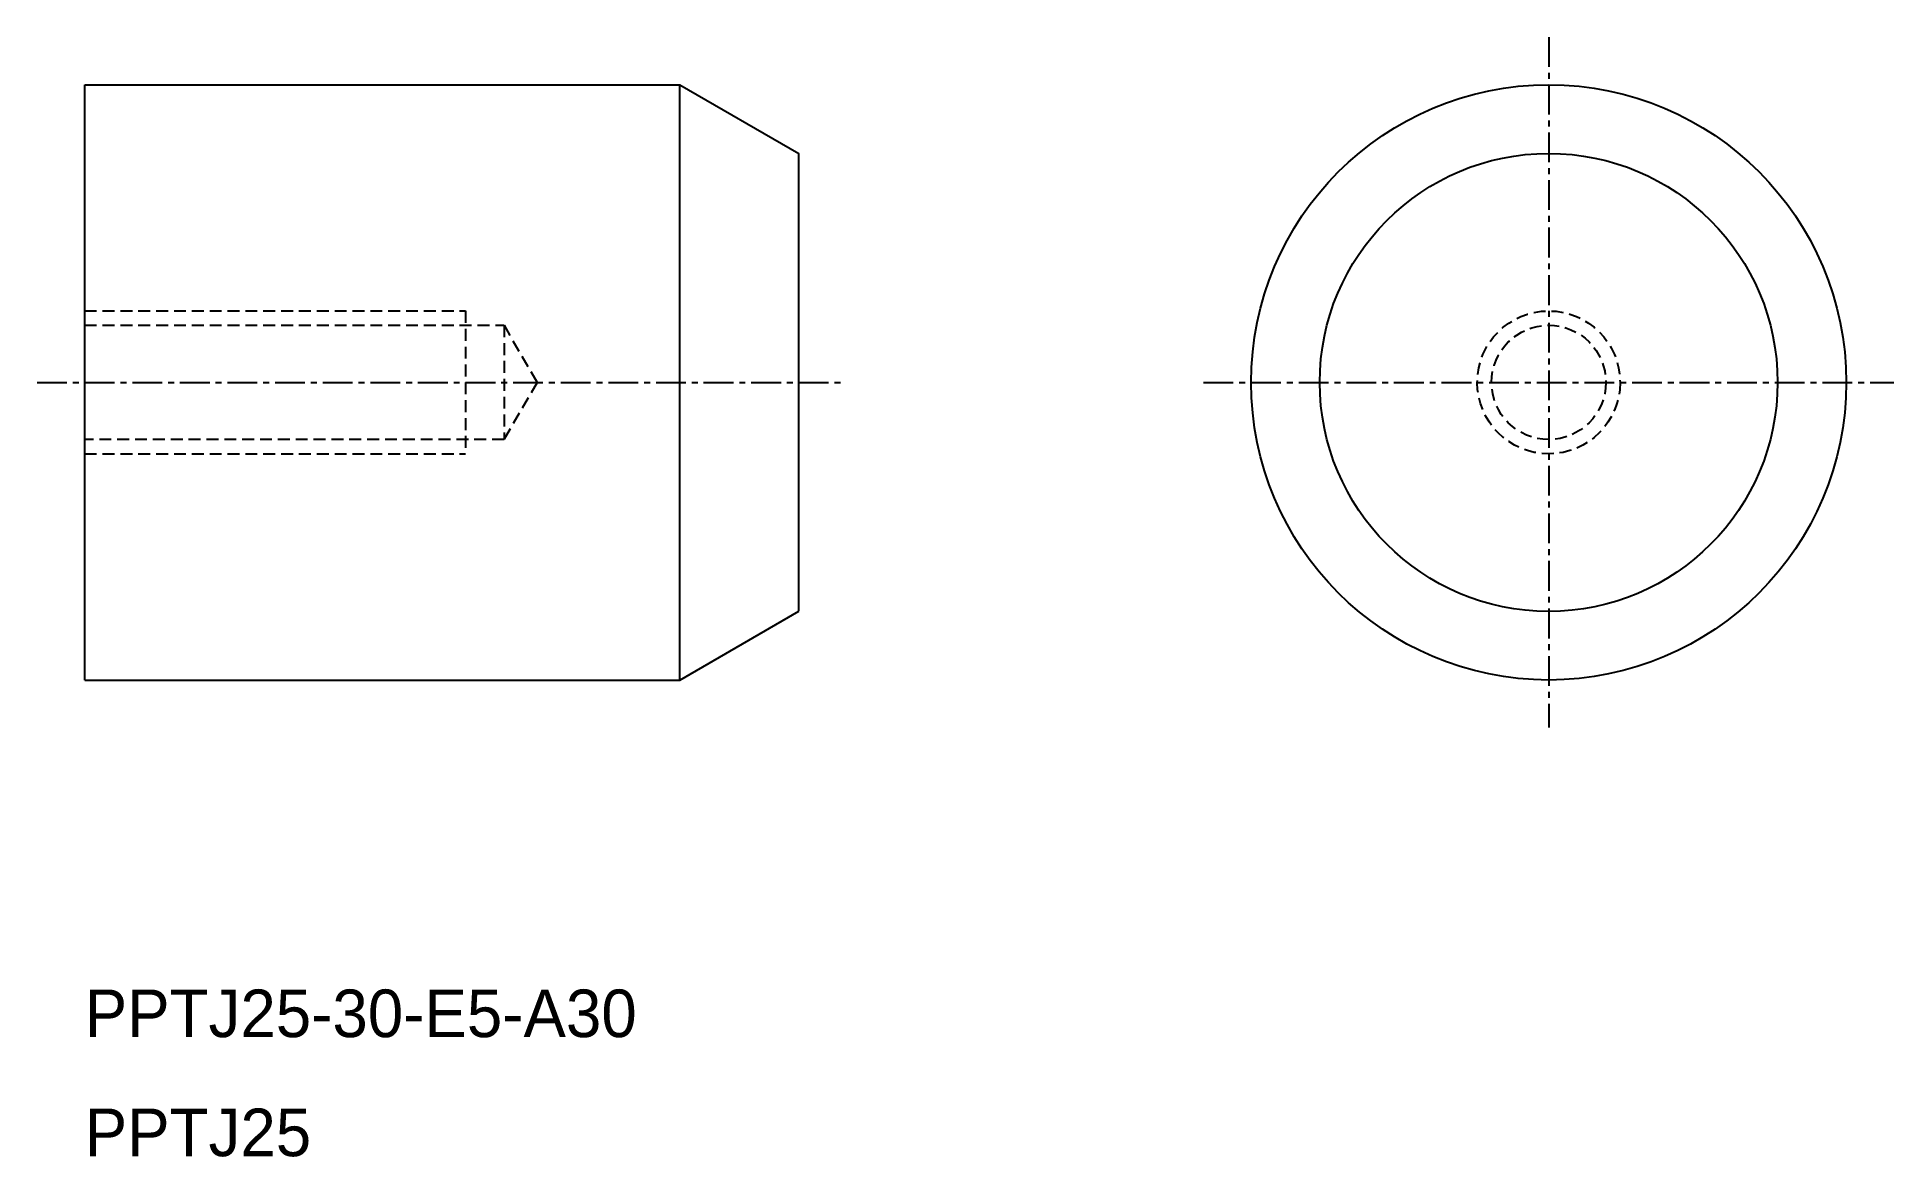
# Model space of a CAD drawing. Extents: x -959.6 to -881.6, y -840.3 to -793.2.
import ezdxf

# ---------------------------------------------------------------- set-up
doc = ezdxf.new("R2010")
doc.units = 0
doc.linetypes.add('CENTER', pattern=[2, 1.25, -0.25, 0.25, -0.25])
doc.linetypes.add('DASHED', pattern=[0.75, 0.5, -0.25])
doc.layers.get('0').update_dxf_attribs({"linetype": 'CONTINUOUS'})
doc.layers.add('CENTER', color=1, linetype='CENTER')

msp = doc.modelspace()

# ---------------------------------------------------------------- linework, layer by layer
at = {"color": 7, "linetype": 'CONTINUOUS'}
for p, q in [((-957.562, -820.231), (-957.562, -795.231)), ((-957.562, -795.231), (-932.562, -795.231)), ((-932.562, -820.231), (-932.562, -795.231)), ((-932.562, -795.231), (-927.562, -798.117)), ((-927.562, -817.344), (-927.562, -798.117)), ((-932.562, -820.231), (-927.562, -817.344)), ((-957.562, -820.231), (-932.562, -820.231))]:
    msp.add_line(p, q, dxfattribs=at)
at = {"color": 3, "linetype": 'DASHED'}
for p, q in [((-957.562, -804.731), (-941.562, -804.731)), ((-941.562, -804.731), (-941.562, -810.731)), ((-957.562, -805.331), (-939.947, -805.331)), ((-939.947, -805.331), (-939.947, -810.131)), ((-939.947, -805.331), (-938.562, -807.731)), ((-938.562, -807.731), (-939.947, -810.131)), ((-939.947, -810.131), (-957.562, -810.131)), ((-957.562, -810.731), (-941.562, -810.731))]:
    msp.add_line(p, q, dxfattribs=at)
at = {"color": 7, "linetype": 'CONTINUOUS'}
for radius in [12.5, 9.617]:
    msp.add_circle((-896.062, -807.731), radius, dxfattribs=at)
at = {"color": 3, "linetype": 'DASHED'}
for radius in [3, 2.4]:
    msp.add_circle((-896.062, -807.731), radius, dxfattribs=at)
at = {"layer": 'CENTER', "color": 1, "linetype": 'CENTER'}
for p, q in [((-896.062, -793.231), (-896.062, -822.231)), ((-959.562, -807.731), (-925.562, -807.731)), ((-910.562, -807.731), (-881.562, -807.731))]:
    msp.add_line(p, q, dxfattribs=at)

# ---------------------------------------------------------------- texts
at = {"color": 7, "linetype": 'CONTINUOUS'}
for s, p in [('PPTJ25-30-E5-A30', (-957.562, -835.231)), ('PPTJ25', (-957.562, -840.231))]:
    msp.add_text(s, height=2, dxfattribs=at).set_placement(p)

doc.saveas('drawing.dxf')
